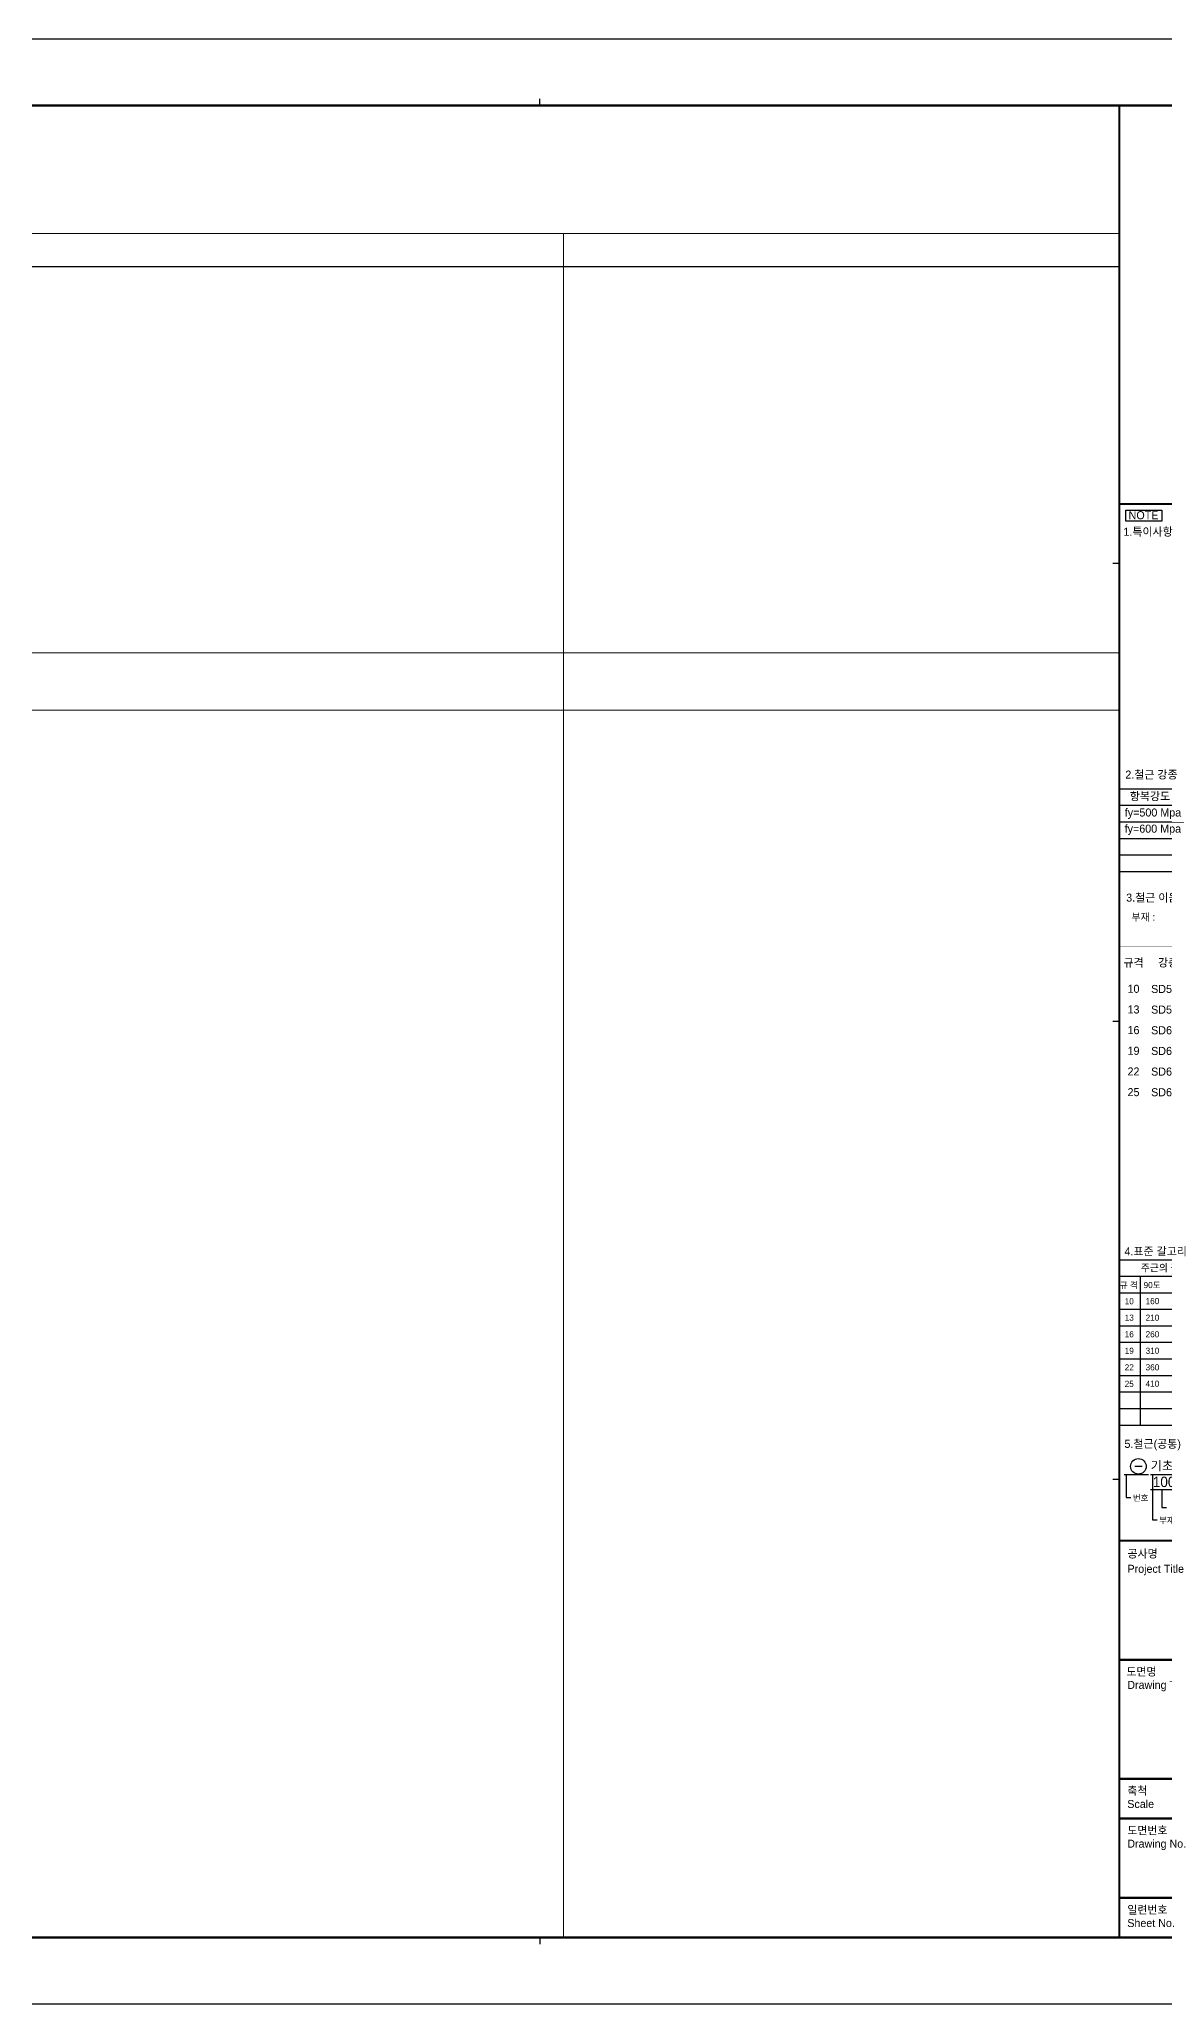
# Model space of a CAD drawing. Header units: millimetres. Extents: x 262481 to 2519995, y -394348 to 364571.
# Drawn here: x 479679 to 489876, y -283121 to -265322 of the extents above; entities that cross this region are included whole.
import ezdxf
from ezdxf.enums import TextEntityAlignment as Align

# ---------------------------------------------------------------- set-up
doc = ezdxf.new("R2010")
doc.units = ezdxf.units.MM
doc.header["$LTSCALE"] = 65
doc.layers.add('LEAD7', color=7, linetype='Continuous')
doc.layers.add('XTITLE', color=22, linetype='Continuous', lineweight=0)
doc.styles.add('HYULL', font='Dotum.ttf')
doc.styles.add('XRebarSheet', font='Hmkmrhd_0.ttf')

# ---------------------------------------------------------------- blocks, each defined once
blk = doc.blocks.new('dhs_sheet2e')
at = {"color": 7}
for p, q in [((55508.9, 57331.7), (55508.9, 57531.5)), ((73013.1, 43498.2), (72813.3, 43498.2)), ((73013.1, 36694), (81003.6, 36694)), ((73013.1, 36194.6), (81003.6, 36194.6)), ((73013.1, 35695.2), (81003.6, 35695.2)), ((73013.1, 35195.8), (81003.6, 35195.8)), ((73013.1, 34696.4), (81003.6, 34696.4)), ((73013.1, 34197), (81003.6, 34197)), ((73013.1, 29664.7), (72813.3, 29664.7)), ((73477.6, 16230.5), (73697, 16230.5)), ((73013.1, 15831.2), (72813.3, 15831.2)), ((55508.9, 1997.6), (55508.9, 1797.9))]:
    blk.add_line(p, q, dxfattribs=at)
at = {"color": 7, "ltscale": 2}
for p, q in [((73013.1, 22471.6), (81003.6, 22471.6)), ((73013.1, 21972.2), (81003.6, 21972.2)), ((73637.3, 21972.2), (73637.3, 17477.6)), ((73013.1, 21472.8), (75135.6, 21472.8)), ((73013.1, 17477.6), (81003.6, 17477.6))]:
    blk.add_line(p, q, dxfattribs=at)
at = {"color": 1, "ltscale": 2}
for p, q in [((73160.8, 15979.6), (73897.2, 15979.6)), ((73217.3, 15979.6), (73217.3, 15288.3)), ((73955, 15979.6), (74769.1, 15979.6)), ((73955, 15525.5), (75020.4, 15525.5)), ((74011.5, 15979.6), (74011.5, 14611.4)), ((74296, 15525.5), (74296, 14991.1)), ((73217.3, 15288.3), (73361.3, 15288.3)), ((74296, 14991.1), (74440, 14991.1)), ((74011.5, 14611.4), (74155.5, 14611.4))]:
    blk.add_line(p, q, dxfattribs=at)
at = {"color": 30}
for p, q in [((73013.1, 6791.9), (81003.6, 6791.9)), ((73013.1, 5593.3), (81003.6, 5593.3)), ((73013.1, 3196.2), (81003.6, 3196.2))]:
    blk.add_line(p, q, dxfattribs=at)
at = {"color": 7}
for points in [[(84000, 0), (84000, 59329.4), (0, 59329.4), (0, 0)], [(73208.2, 45108.5), (74292.8, 45108.5), (74292.8, 44775), (73208.2, 44775)]]:
    blk.add_lwpolyline(points, close=True, dxfattribs=at)
at = {"color": 30, "const_width": 64.9}
blk.add_lwpolyline([(81003.6, 57331.7), (2996.4, 57331.7), (2996.4, 1997.6), (81003.6, 1997.6)], close=True, dxfattribs=at)
at = {"color": 30}
for points, const_width in [([(73013.1, 1997.6), (73013.1, 57331.7)], 64.9), ([(73013.1, 45291.6), (81003.6, 45291.6)], 64.9), ([(73013.1, 37482.7), (81003.6, 37482.7)], 1.25), ([(73013.1, 13983.4), (81003.6, 13983.4)], 64.9), ([(73013.1, 10387.6), (81003.6, 10387.6)], 64.9), ([(73013.1, 6791.9), (81003.6, 6791.9)], 64.9), ([(73013.1, 5593.3), (81003.6, 5593.3)], 64.9), ([(73013.1, 3196.2), (81003.6, 3196.2)], 64.9)]:
    blk.add_lwpolyline(points, dxfattribs=dict(at, const_width=const_width))
at = {"ltscale": 2, "const_width": 1.25}
for points in [[(73013.1, 36694), (73013.1, 34197)], [(73013.1, 33114.4), (73013.1, 32518)], [(73013.1, 31595.4), (73013.1, 23480)]]:
    blk.add_lwpolyline(points, dxfattribs=at)
at = {"color": 7, "const_width": 1.25}
for points in [[(73013.1, 33114.4), (81003.6, 33114.4)], [(73013.1, 32518), (81003.6, 32518)], [(73013.1, 31920), (81003.6, 31920)], [(73839.2, 31920), (73839.2, 23480)], [(73013.1, 30971.1), (81003.6, 30971.1)], [(73013.1, 30346.9), (81003.6, 30346.9)], [(73013.1, 29722.6), (81003.6, 29722.6)], [(73013.1, 29098.3), (81003.6, 29098.3)], [(73013.1, 28474.1), (81003.6, 28474.1)], [(73013.1, 27849.8), (81003.6, 27849.8)], [(73013.1, 27225.6), (81003.6, 27225.6)], [(73013.1, 26601.3), (81003.6, 26601.3)], [(73013.1, 25977.1), (81003.6, 25977.1)], [(73013.1, 25352.8), (81003.6, 25352.8)], [(73013.1, 24728.5), (81003.6, 24728.5)], [(73013.1, 24104.3), (81003.6, 24104.3)], [(73013.1, 23480), (81003.6, 23480)]]:
    blk.add_lwpolyline(points, dxfattribs=at)
at = {"color": 7, "linetype": 'Continuous'}
blk.add_circle((73588.4, 16228.7), 234.1, dxfattribs=at).dxf.unprotected_set("ltscale", 0)
at = {"color": 7, "style": 'XRebarSheet'}
for s, height, p in [('1.특이사항', 242.71, (73135.9, 44335.3)), ('NOTE', 242.71, (73292, 44833.7)), ('2.철근 강종', 242.71, (73193, 37000.1)), ('3.철근 이음/정착 길이', 242.711, (73219.2, 33284.8)), ('4.표준 갈고리', 242.71, (73168.2, 22602.8)), ('5.철근(공통)', 242.71, (73167, 16788))]:
    blk.add_text(s, height=height, dxfattribs=at).set_placement(p)
at = {"color": 3}
for s, height, style, p in [('항복강도', 242.71, 'XRebarSheet', (73329, 36346.4)), ('부재 :', 220, 'XRebarSheet', (73378.9, 32707.9)), ('규격', 242.71, 'XRebarSheet', (73138.4, 31320.7)), ('강종', 242.71, 'XRebarSheet', (74182, 31320.7)), ('주근의 갈고리 길이', 217.47, 'XRebarSheet', (73661.6, 22115.7)), ('규 격', 184.85, 'XRebarSheet', (73024.7, 21609.3)), ('90도', 184.85, 'XRebarSheet', (73743.9, 21612.7)), ('기초 : 1', 271.84, 'HYULL', (73958.2, 16112.5)), ('번호', 181.22, 'XRebarSheet', (73421.4, 15184.8)), ('부재명', 181.22, 'XRebarSheet', (74215.6, 14507.8))]:
    blk.add_text(s, height=height, dxfattribs=dict(at, style=style)).set_placement(p)
at = {"color": 3, "linetype": 'Continuous', "style": 'HYULL'}
e = blk.add_text('1000', height=312.13, dxfattribs=at)
e.set_placement((74023.5, 15760.5), align=Align.MIDDLE_LEFT)
e.dxf.unprotected_set("ltscale", 0)
at = {"color": 7, "style": 'XRebarSheet'}
for s, height, p in [('공사명', 241.63, (73259, 13591.6)), ('Project Title', 241.632, (73259, 13135.1)), ('도면명', 241.63, (73225, 10028.1)), ('Drawing Title', 241.632, (73252.8, 9628.5)), ('축척', 241.63, (73252.8, 6432.3)), ('Scale', 241.63, (73252.8, 6032.8)), ('도면번호', 241.63, (73252.8, 5233.8)), ('Drawing No.', 241.632, (73252.8, 4834.2)), ('일련번호', 241.63, (73252.8, 2836.6)), ('Sheet No.', 241.63, (73252.8, 2437.1))]:
    blk.add_text(s, height=height, dxfattribs=at).set_placement(p, align=Align.MIDDLE_LEFT)
blk = doc.blocks.new('zdfgarse')
at = {"color": 7, "ltscale": 2}
for p, q in [((18253, 5243), (18784, 5243)), ((18253, 5118), (18784, 5118)), ((18253, 4994), (18784, 4994)), ((18253, 4869), (18784, 4869)), ((18253, 4744), (18784, 4744)), ((18253, 4619), (18784, 4619)), ((18253, 4494), (18784, 4494))]:
    blk.add_line(p, q, dxfattribs=at)
at = {"color": 255, "xscale": 0.25, "yscale": 0.25, "zscale": 0.25}
blk.add_blockref('dhs_sheet2e', (0, 0), dxfattribs=at)
at = {"color": 3, "style": 'XRebarSheet'}
for s, p in [('fy=600 Mpa', (18293, 8842)), ('fy=500 Mpa', (18294, 8964))]:
    blk.add_text(s, height=60.7, dxfattribs=at).set_placement(p)
for s, height, p in [('10', 60.7, (18360, 7663)), ('SD500', 60.7, (18617, 7662)), ('13', 60.7, (18360, 7507)), ('SD500', 60.7, (18617, 7506)), ('16', 60.7, (18360, 7351)), ('SD600', 60.7, (18617, 7350)), ('19', 60.7, (18360, 7195)), ('SD600', 60.7, (18617, 7194)), ('22', 60.7, (18360, 7039)), ('SD600', 60.7, (18617, 7038)), ('25', 60.7, (18360, 6883)), ('SD600', 60.7, (18617, 6882)), ('10', 46.2, (18328, 5304)), ('13', 46.2, (18328, 5180)), ('210', 46.2, (18503, 5180)), ('160', 46.2, (18503, 5305)), ('16', 46.2, (18328, 5055)), ('260', 46.2, (18503, 5055)), ('19', 46.2, (18328, 4930)), ('310', 46.2, (18503, 4930)), ('22', 46.2, (18328, 4805)), ('360', 46.2, (18503, 4805)), ('25', 46.2, (18328, 4680)), ('410', 46.2, (18503, 4681))]:
    blk.add_text(s, height=height, dxfattribs=at).set_placement(p, align=Align.MIDDLE_CENTER)

msp = doc.modelspace()

# ---------------------------------------------------------------- linework, layer by layer
at = {"layer": 'LEAD7'}
msp.add_line((489464.9, -267383), (468459.9, -267383), dxfattribs=at)
at = {"layer": 'XTITLE', "color": 3, "ltscale": 2}
for p, q in [((468459.9, -267080.2), (489464.9, -267080.2)), ((468459.9, -270880.2), (489464.9, -270880.2)), ((469315.7, -271400.5), (489464.9, -271400.5))]:
    msp.add_line(p, q, dxfattribs=at)
msp.add_lwpolyline([(484427.6, -267080.2), (484427.6, -282521.4)], dxfattribs=at)

# ---------------------------------------------------------------- block references
at = {"xscale": 1.199999996698919, "yscale": 1.199999996698919, "zscale": 1.199999996698919}
msp.add_blockref('zdfgarse', (467560.9, -283120.7), dxfattribs=at)

doc.saveas('drawing.dxf')
